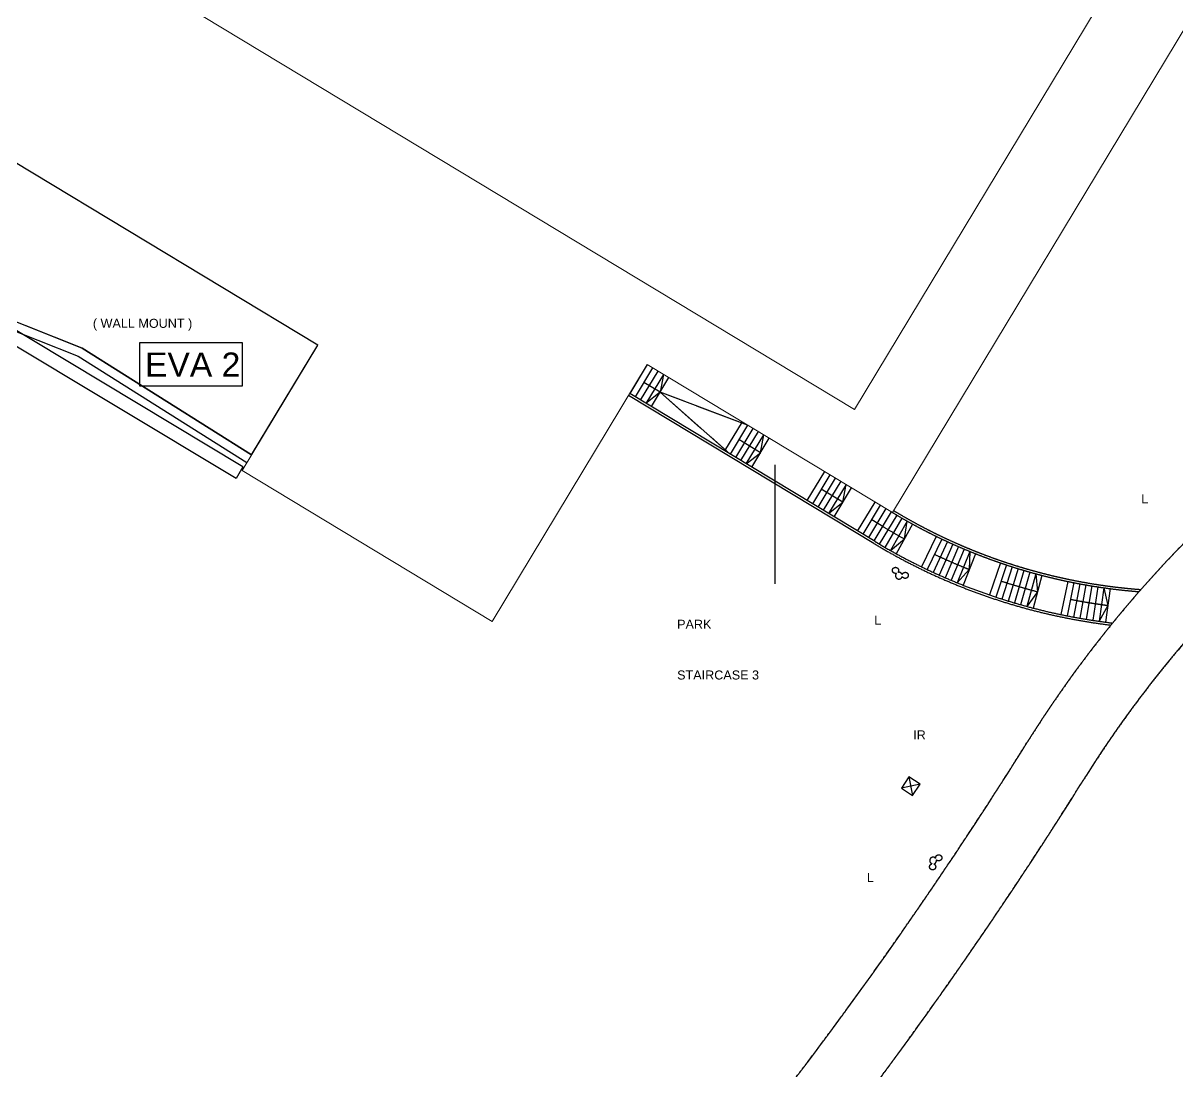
# Model space of a CAD drawing. Header units: millimetres. Extents: x 833576263 to 1668046980, y 817519639 to 1636103653.
# Drawn here: x 834132493 to 834183648, y 817827725 to 817874193 of the extents above; entities that cross this region are included whole.
import ezdxf

# ---------------------------------------------------------------- set-up
doc = ezdxf.new("R2010")
doc.units = ezdxf.units.MM
doc.header["$LTSCALE"] = 100
doc.header["$MEASUREMENT"] = 0
for name, pattern in [('C160$0$DASHED', [19.05, 12.7, -6.35]), ('C160$0$Hidden', [9.525, 6.35, -3.175]), ('R_WKCD_PARK$0$IMPORT-ACAD_ISO02W100 _3_', [30, 24, -6])]:
    doc.linetypes.add(name, pattern=pattern)
doc.layers.get('Defpoints').update_dxf_attribs({"color": 170})
for name, color, linetype in [('C160$0$+C160', 6, 'C160$0$Hidden'), ('C160$0$EVA', 1, 'C160$0$DASHED'), ('R_site$0$000-structure-b', 3, 'Continuous'), ('R_Text for GBP from DLN$0$base plan(mm)$0$DLN040__', 7, 'Continuous'), ('R_Text for GBP from DLN$0$programme(mm)$0$DLN040_1', 7, 'Continuous'), ('T-TITL', 7, 'Continuous'), ('X-REF', 7, 'Continuous')]:
    doc.layers.add(name, color=color, linetype=linetype)
for name, color, linetype, lineweight in [('R_P_LG$0$RDA5803', 1, 'Continuous', 20), ('R_site$0$000-Architecture boundary', 2, 'Continuous', 0), ('R_WKCD_PARK$0$PAV-ramp_stairs-b', 10, 'Continuous', 13), ('R_WKCD_PARK$0$PAV-ramp_stairs-l', 130, 'R_WKCD_PARK$0$IMPORT-ACAD_ISO02W100 _3_', 25), ('R_WKCD_PARK$0$PAV-secondary path-b', 6, 'Continuous', 18)]:
    doc.layers.add(name, color=color, linetype=linetype, lineweight=lineweight)
doc.styles.add('R_Text for GBP from DLN$0$base plan(mm)$0$Standard', font='arial.ttf')
doc.styles.add('R_Text for GBP from DLN$0$base plan(mm)$0$SWIS721 LT', font='swiss.ttf')
doc.styles.add('R_Text for GBP from DLN$0$programme (M)$0$programme$0$SWIS721 LT', font='swiss.ttf')
doc.styles.add('R_Text for GBP from DLN$0$programme(mm)$0$SWIS721 LT', font='swiss.ttf')
doc.dimstyles.new('R_Text for GBP from DLN$0$base plan(mm)$0$Standard', dxfattribs={"dimtxt": 0.35, "dimasz": 0.2, "dimexe": 0.2, "dimexo": 0.2, "dimgap": 0.09, "dimtad": 0, "dimtoh": 1, "dimdec": 4, "dimzin": 0, "dimdsep": 46, "dimtxsty": 'R_Text for GBP from DLN$0$base plan(mm)$0$Standard', "dimcen": 0.09, "dimadec": 0, "dimazin": 0, "dimtfac": 1, "dimtdec": 4, "dimtofl": 0, "dimtmove": 0, "dimatfit": 3, "dimfxl": 1, "dimtolj": 1, "dimtzin": 0, "dimarcsym": 0})

# ---------------------------------------------------------------- blocks, each defined once
blk = doc.blocks.new('R_site$0$architecture 2')
at = {"layer": 'R_site$0$000-Architecture boundary', "color": 3}
blk.add_lwpolyline([(834194.162, 817888.988), (834185.458, 817874.56), (834184.649, 817875.049), (834171.038, 817852.487), (834160.163, 817859.047), (834153.293, 817847.659), (834142.204, 817854.348), (834145.562, 817859.914), (834129.798, 817869.425), (834120.431, 817875.075), (834124.409, 817881.668), (834148.481, 817921.57), (834160.039, 817914.597), (834161.929, 817913.456), (834168.739, 817909.348), (834170.058, 817908.552), (834194.419, 817893.856), (834192.197, 817890.174)], close=True, dxfattribs=at)
at = {"layer": 'R_site$0$000-Architecture boundary'}
for points in [[(834190.309, 817896.335), (834183.903, 817885.718), (834185.038, 817885.033), (834182.119, 817880.195), (834182.997, 817879.666), (834169.359, 817857.061), (834125.52, 817883.509), (834145.149, 817916.047), (834166.727, 817903.029), (834170.058, 817908.552)], [(834182.997, 817879.666), (834169.359, 817857.061), (834125.52, 817883.509), (834139.157, 817906.114)]]:
    blk.add_lwpolyline(points, close=True, dxfattribs=at)
at = {"layer": 'R_site$0$000-structure-b'}
for p, q in [((834135.114, 817859.776), (834129.746, 817861.915)), ((834129.597, 817861.543), (834134.931, 817859.418)), ((834142.622, 817855.048), (834135.114, 817859.776)), ((834134.931, 817859.418), (834142.409, 817854.709))]:
    blk.add_line(p, q, dxfattribs=at)
blk = doc.blocks.new('R_site')
at = {"xscale": 1000, "yscale": 1000, "zscale": 1000}
blk.add_blockref('R_site$0$architecture 2', (0, 0), dxfattribs=at)
blk = doc.blocks.new('R_WKCD_PARK$0$R_WKCD_PARK_F0_dwg_sss-6026339-LG_F _5_000 Mpd_')
at = {"layer": 'R_WKCD_PARK$0$PAV-ramp_stairs-b'}
blk.add_line((0, -0.75), (0, 0.75), dxfattribs=at)
blk = doc.blocks.new('R_WKCD_PARK')
at = {"layer": 'Defpoints'}
blk.add_lwpolyline([(834183667, 817774781, -0.09515), (834076628, 817781650, -0.220431), (834063432, 817792491, -0.264689), (834064805, 817812539, -0.098357), (834067029, 817814779, 0.140841), (834072196, 817820936), (834089614, 817860110, -0.147837), (834100578, 817872816, -0.410901), (834111707, 817870393, 0.031692), (834114287, 817866928, 0.252242), (834125770, 817862431, -0.125686), (834129746, 817861915), (834135114, 817859776), (834142622, 817855048), (834145562, 817859914), (834128702, 817870086, -0.390962), (834117887, 817872026, -0.013137), (834117027, 817873227, -0.385183), (834118544, 817883988, 0.012387)], format="xyb", dxfattribs=at)
at = {"layer": 'R_WKCD_PARK$0$PAV-ramp_stairs-b'}
for p, q in [((834160163, 817859047), (834159388, 817857763)), ((834160403, 817858902), (834159628, 817857618)), ((834159868, 817857473), (834160643, 817858758)), ((834160882, 817858613), (834160108, 817857329)), ((834160347, 817857184), (834161122, 817858468)), ((834164372, 817856508), (834163597, 817855223)), ((834164612, 817856363), (834163837, 817855079)), ((834164852, 817856218), (834164077, 817854934)), ((834164317, 817854789), (834165092, 817856074)), ((834164556, 817854645), (834165331, 817855929)), ((834164796, 817854500), (834165571, 817855784)), ((834168022, 817854306), (834167247, 817853021)), ((834168262, 817854161), (834167487, 817852877)), ((834168502, 817854016), (834167727, 817852732)), ((834168742, 817853872), (834167967, 817852587)), ((834168981, 817853727), (834168206, 817852443)), ((834168446, 817852298), (834169221, 817853582)), ((834169491, 817851668), (834170266, 817852952)), ((834169731, 817851523), (834170505, 817852808)), ((834170745, 817852663), (834169970, 817851379)), ((834170985, 817852518), (834170210, 817851234)), ((834171225, 817852374), (834170450, 817851089))]:
    blk.add_line(p, q, dxfattribs=at)
at = {"layer": 'R_WKCD_PARK$0$PAV-ramp_stairs-l'}
for p, q in [((834160735, 817857826), (834163837, 817855079)), ((834165184, 817855142), (834165331, 817855929)), ((834168834, 817852940), (834168981, 817853727)), ((834170650, 817851844), (834170118, 817852165))]:
    blk.add_line(p, q, dxfattribs=at)
at = {"layer": 'R_WKCD_PARK$0$PAV-ramp_stairs-l', "flags": 128}
for points in [[(834164612, 817856363), (834160735, 817857826), (834160016, 817858260)], [(834160882, 817858613), (834160735, 817857826), (834160108, 817857329)], [(834164556, 817854645), (834165184, 817855142), (834164225, 817855721)], [(834168206, 817852443), (834168834, 817852940), (834167875, 817853519)], [(834170955, 817850799), (834171567, 817851316), (834171690, 817852106)], [(834174468, 817850762), (834174443, 817849964), (834173899, 817849374)], [(834177390, 817849772), (834177464, 817848976), (834176997, 817848324)], [(834180412, 817849150), (834180584, 817848370), (834180201, 817847665)]]:
    blk.add_lwpolyline(points, dxfattribs=at)
at = {"layer": 'R_WKCD_PARK$0$PAV-ramp_stairs-l'}
for start, end in [(238.8976, 241.2593), (244.6061, 248.3543), (251.7012, 255.4494), (258.7963, 262.5445)]:
    blk.add_arc((834183916, 817873833), 25681, start, end, dxfattribs=at)
at = {"layer": 'R_WKCD_PARK$0$PAV-secondary path-b'}
for p, q in [((834170211, 817851117), (834159337, 817857677)), ((834170263, 817851202), (834159388, 817857763))]:
    blk.add_line(p, q, dxfattribs=at)
for centre, radius, start, end in [((834221374, 817814542), 52331, 103.3667, 148.0058), ((834221374, 817814542), 49331, 92.4173, 148.0058), ((834183916, 817873833), 24831, 238.8976, 265.6971), ((834183916, 817873833), 24931, 238.8976, 265.5246), ((834183916, 817873833), 26531, 238.8976, 263.0859), ((834183916, 817873833), 26431, 238.8976, 263.2224), ((834008416, 817947582), 198768, 323.04438, 328.00583), ((834137931, 817850143), 36693, 195.2745, 323.0444), ((834008416, 817947582), 201768, 323.04438, 328.00583)]:
    blk.add_arc(centre, radius, start, end, dxfattribs=at)
for p, xscale, yscale, zscale, rotation in [((834171079, 817851591), 999.9999999999897, 999.9999999999897, 999.9999999999897, 150.0098692439963), ((834171323, 817851452), 1000.000000000001, 1000.000000000001, 1000.000000000001, 150.634569413384), ((834171567, 817851316), 999.9999999999872, 999.9999999999872, 999.9999999999872, 151.2592695827718), ((834172651, 817850755), 1000, 1000, 1000, 153.9814334985816), ((834172903, 817850634), 999.9999999999986, 999.9999999999986, 999.9999999999986, 154.606133651392), ((834173157, 817850515), 1000, 1000, 1000, 155.2308338207782), ((834173412, 817850399), 999.9999999999969, 999.9999999999969, 999.9999999999969, 155.8555339901643), ((834173668, 817850286), 1000.000000000015, 1000.000000000015, 1000.000000000015, 156.4802341595505), ((834173925, 817850176), 999.9999999999844, 999.9999999999844, 999.9999999999844, 157.1049343289367), ((834174184, 817850068), 1000, 1000, 1000, 157.7296344983228), ((834174443, 817849964), 1000, 1000, 1000, 158.354334667709), ((834175588, 817849541), 1000, 1000, 1000, 161.0764985689031), ((834175853, 817849451), 1000.000000000001, 1000.000000000001, 1000.000000000001, 161.7011987391942), ((834176119, 817849365), 999.9999999999998, 999.9999999999998, 999.9999999999998, 162.3258989085795), ((834176386, 817849281), 999.9999999999999, 999.9999999999999, 999.9999999999999, 162.9505990779647), ((834176655, 817849201), 1000.000000000001, 1000.000000000001, 1000.000000000001, 163.57529924735), ((834176924, 817849123), 1000, 1000, 1000, 164.1999994167354), ((834177193, 817849048), 999.9999999999995, 999.9999999999995, 999.9999999999995, 164.8246995861207), ((834177464, 817848976), 999.9999999999984, 999.9999999999984, 999.9999999999984, 165.4493997555059), ((834178652, 817848698), 999.9999999999872, 999.9999999999872, 999.9999999999872, 168.1715636423036), ((834178926, 817848642), 1000, 1000, 1000, 168.7962638284585), ((834179201, 817848589), 999.999999999996, 999.999999999996, 999.999999999996, 169.4209639978427), ((834179477, 817848539), 999.999999999987, 999.999999999987, 999.999999999987, 170.0456641672269), ((834179753, 817848492), 999.9999999999993, 999.9999999999993, 999.9999999999993, 170.6703643366111), ((834180029, 817848448), 1000.000000000001, 1000.000000000001, 1000.000000000001, 171.2950645059952), ((834180306, 817848408), 999.9999999999937, 999.9999999999937, 999.9999999999937, 171.9197646753794), ((834180584, 817848370), 999.9999999999914, 999.9999999999914, 999.9999999999914, 172.5444648447635)]:
    blk.add_blockref('R_WKCD_PARK$0$R_WKCD_PARK_F0_dwg_sss-6026339-LG_F _5_000 Mpd_', p, dxfattribs=dict(xscale=xscale, yscale=yscale, zscale=zscale, rotation=rotation))
blk = doc.blocks.new('R_P_LG')
at = {"layer": 'R_P_LG$0$RDA5803'}
blk.add_lwpolyline([(834183666.729, 817774780.7109, -0.095150065), (834076628.2291, 817781649.9506, -0.220430541), (834063432.364, 817792490.8935, -0.2646892807), (834064805.311, 817812539.3987, -0.0983572146), (834067029.4433, 817814778.8374, 0.1408408976), (834072196.345, 817820935.5122), (834089614.1981, 817860110.2634, -0.1478366909), (834100577.8317, 817872816.296, -0.4109005282), (834111707.1207, 817870392.8812, 0.031691708), (834114287.1147, 817866927.814, 0.2522417272), (834125770.0064, 817862431.157, -0.1256855543), (834129745.5165, 817861914.9436), (834135113.5119, 817859775.9643), (834142622.3979, 817855047.5612), (834145562.149, 817859914.092), (834128702.0772, 817870085.6929, -0.3909616488), (834117887.1336, 817872026.3361, -0.013137308), (834117026.993, 817873227.1241, -0.3851828251), (834118543.6819, 817883988.3187, 0.0123866448)], format="xyb", dxfattribs=at)
blk = doc.blocks.new('C160')
at = {"layer": 'C160$0$+C160'}
for p, q in [((834142.242, 817854.515), (834130.899, 817861.331)), ((834141.933, 817854.001), (834130.59, 817860.817)), ((834160.163, 817859.047), (834159.388, 817857.763)), ((834160.403, 817858.902), (834159.628, 817857.618)), ((834159.868, 817857.473), (834160.643, 817858.758)), ((834160.882, 817858.613), (834160.108, 817857.329)), ((834160.347, 817857.184), (834161.122, 817858.468)), ((834164.372, 817856.508), (834163.597, 817855.223)), ((834164.612, 817856.363), (834163.837, 817855.079)), ((834164.852, 817856.218), (834164.077, 817854.934)), ((834165.184, 817855.142), (834164.225, 817855.721)), ((834164.317, 817854.789), (834165.092, 817856.074)), ((834164.556, 817854.645), (834165.331, 817855.929)), ((834164.796, 817854.5), (834165.571, 817855.784)), ((834142.242, 817854.515), (834141.933, 817854.001)), ((834168.022, 817854.306), (834167.247, 817853.021)), ((834168.262, 817854.161), (834167.487, 817852.877)), ((834168.502, 817854.016), (834167.727, 817852.732)), ((834168.742, 817853.872), (834167.967, 817852.587)), ((834168.981, 817853.727), (834168.206, 817852.443)), ((834168.446, 817852.298), (834169.221, 817853.582)), ((834168.834, 817852.94), (834167.875, 817853.519)), ((834169.491, 817851.668), (834170.266, 817852.952)), ((834169.731, 817851.523), (834170.505, 817852.808)), ((834170.745, 817852.663), (834169.97, 817851.379)), ((834170.985, 817852.518), (834170.21, 817851.234)), ((834171.225, 817852.374), (834170.45, 817851.089)), ((834171.454, 817852.241), (834170.705, 817850.941)), ((834171.69, 817852.106), (834170.955, 817850.799)), ((834171.928, 817851.974), (834171.207, 817850.659)), ((834172.98, 817851.429), (834172.322, 817850.081)), ((834173.225, 817851.311), (834172.581, 817849.956)), ((834173.471, 817851.196), (834172.842, 817849.834)), ((834173.718, 817851.084), (834173.105, 817849.715)), ((834173.967, 817850.974), (834173.368, 817849.598)), ((834174.217, 817850.867), (834173.633, 817849.485)), ((834174.468, 817850.762), (834173.899, 817849.374)), ((834174.72, 817850.661), (834174.167, 817849.266)), ((834175.831, 817850.25), (834175.344, 817848.831)), ((834176.088, 817850.163), (834175.617, 817848.739)), ((834176.347, 817850.079), (834175.892, 817848.65)), ((834176.606, 817849.998), (834176.167, 817848.564)), ((834176.867, 817849.92), (834176.443, 817848.481)), ((834177.128, 817849.845), (834176.719, 817848.401)), ((834177.39, 817849.772), (834176.997, 817848.324)), ((834177.653, 817849.702), (834177.276, 817848.25)), ((834178.806, 817849.432), (834178.498, 817847.964)), ((834179.072, 817849.378), (834178.781, 817847.906)), ((834179.339, 817849.326), (834179.064, 817847.852)), ((834179.606, 817849.278), (834179.347, 817847.801)), ((834179.874, 817849.232), (834179.631, 817847.752)), ((834180.143, 817849.19), (834179.916, 817847.707)), ((834180.412, 817849.15), (834180.201, 817847.665)), ((834180.681, 817849.113), (834180.486, 817847.626)), ((834171.76, 817840.766), (834171.932, 817839.936)), ((834172.261, 817840.437), (834171.431, 817840.265))]:
    blk.add_line(p, q, dxfattribs=at)
for points in [[(834102.535, 817840.477, 0.623474), (834167.252, 817828.084, 0.021652), (834176.992, 817842.268, -0.197276), (834209.276, 817865.455, 0.286472)], [(834219.294, 817863.829, 0.247422), (834179.536, 817840.679, -0.021652), (834169.65, 817826.28, -0.19446), (834144.159, 817810.942, 0.544039), (834142.799, 817807.871, 0.408), (834195.016, 817796.4, 0.06491)], [(834180.722, 817847.496, -0.105935), (834170.211, 817851.117), (834159.337, 817857.677)], [(834180.797, 817847.587, -0.106537), (834170.263, 817851.202), (834159.388, 817857.763)], [(834171.089, 817852.572, 0.117471), (834182.053, 817849.073, 0.117471)], [(834171.567, 817851.316, -0.010305), (834170.65, 817851.844), (834170.118, 817852.165)], [(834181.971, 817848.979, -0.116708), (834171.038, 817852.487)], [(834174.443, 817849.964, -0.016356), (834172.903, 817850.634, -0.016356)], [(834177.464, 817848.976, -0.016356), (834175.853, 817849.451, -0.016356)], [(834180.584, 817848.37, -0.016356), (834178.926, 817848.642, -0.016356)]]:
    blk.add_lwpolyline(points, format="xyb", dxfattribs=at)
for points in [[(834160.735, 817857.826), (834160.016, 817858.26)], [(834160.882, 817858.613), (834160.735, 817857.826), (834160.108, 817857.329)], [(834164.612, 817856.363), (834160.735, 817857.826), (834163.837, 817855.079)], [(834164.556, 817854.645), (834165.184, 817855.142), (834165.331, 817855.929)], [(834168.206, 817852.443), (834168.834, 817852.94), (834168.981, 817853.727)], [(834170.955, 817850.799), (834171.567, 817851.316), (834171.69, 817852.106)], [(834174.468, 817850.762), (834174.443, 817849.964), (834173.899, 817849.374)], [(834177.39, 817849.772), (834177.464, 817848.976), (834176.997, 817848.324)], [(834180.412, 817849.15), (834180.584, 817848.37), (834180.201, 817847.665)]]:
    blk.add_lwpolyline(points, dxfattribs=at)
blk.add_lwpolyline([(834171.932, 817839.936), (834172.261, 817840.437), (834171.76, 817840.766), (834171.431, 817840.265)], close=True, dxfattribs=at)
for centre, start, end in [((834171.322, 817849.687), 137.8375, 348.0784), ((834171.322, 817849.687), 17.8375, 108.0784), ((834172.837, 817837.053), 40.958, 251.1988), ((834172.837, 817837.053), 280.958, 11.1988)]:
    blk.add_arc(centre, 0.15, start, end, dxfattribs=at)
for points in [[(834171.199, 817849.79), (834171.145, 817849.778), (834171.088, 817849.8), (834171.056, 817849.848), (834171.015, 817849.911), (834171.033, 817849.995), (834171.096, 817850.036), (834171.159, 817850.077), (834171.243, 817850.059), (834171.284, 817849.996), (834171.315, 817849.947), (834171.312, 817849.885), (834171.279, 817849.841)], [(834171.473, 817849.742), (834171.49, 817849.795), (834171.537, 817849.834), (834171.595, 817849.837), (834171.67, 817849.841), (834171.734, 817849.783), (834171.738, 817849.708), (834171.742, 817849.634), (834171.684, 817849.57), (834171.609, 817849.566), (834171.551, 817849.563), (834171.5, 817849.597), (834171.478, 817849.648)], [(834172.954, 817837.163), (834172.948, 817837.218), (834172.977, 817837.273), (834173.029, 817837.298), (834173.096, 817837.331), (834173.178, 817837.303), (834173.211, 817837.236), (834173.244, 817837.169), (834173.216, 817837.087), (834173.148, 817837.055), (834173.096, 817837.029), (834173.035, 817837.04), (834172.995, 817837.078)], [(834172.874, 817836.897), (834172.924, 817836.874), (834172.957, 817836.822), (834172.953, 817836.764), (834172.948, 817836.689), (834172.883, 817836.633), (834172.808, 817836.638), (834172.734, 817836.643), (834172.677, 817836.708), (834172.682, 817836.783), (834172.686, 817836.841), (834172.726, 817836.888), (834172.779, 817836.904)]]:
    blk.add_open_spline(points, degree=3, knots=[0, 0, 0, 0, 1, 1, 1, 2, 2, 2, 3, 3, 3, 4, 4, 4, 4], dxfattribs=at)
at = {"layer": 'C160$0$EVA', "flags": 128}
blk.add_lwpolyline([(834128.317, 818030.08, -0.145844), (834116.042, 818026.421), (834088.573, 818026.421, 0.016359), (834087.2, 818026.376, 0.046979), (834021.54, 818015.826, -0.056187), (833969.364, 818008.422, 0.405705), (833955.668, 817994.334), (833955.618, 817879.824), (833955.722, 817865.438), (833956.59, 817853.63, 0.118446), (833959.114, 817845.73, 0.022563), (833976.131, 817820.318, 0.150268), (833991.721, 817808.776, 0.0852), (834018.736, 817804.167, 0.061119), (834043.876, 817807.277, -0.46092), (834055.521, 817798.987, 0.31719), (834075.122, 817775.842, 0.09515), (834184.419, 817768.828, 0.2774), (834239.09, 817811.861), (834242.392, 817820.559, -0.510377), (834255.055, 817823.984), (834260.246, 817819.79, 0.373727), (834277.287, 817820.398, -0.373727), (834287.905, 817820.777), (834291.644, 817817.756), (834296.232, 817823.434), (834292.655, 817826.325, -0.414214), (834291.445, 817837.716), (834332.502, 817888.525, -0.350062), (834342.367, 817890.708, 0.102667), (834400.842, 817875.706, 0.100957), (834409.137, 817876.999), (834444.015, 817889.966, 0.332678), (834453.167, 817904.166), (834452.857, 817908.595, -0.155717), (834454.024, 817913.381), (834445.783, 817911.703, -0.115419), (834446.872, 817908.177), (834447.182, 817903.747, -0.332678), (834441.924, 817895.59), (834407.046, 817882.623, -0.100957), (834401.121, 817881.699, -0.051411), (834372.209, 817886.047), (834379.39, 817889.501, 0.162917), (834396.595, 817906.227), (834392.123, 817910.781, -0.179073), (834376.789, 817894.908), (834366.567, 817889.991, -0.199372), (834360.364, 817889.652, -0.049629), (834334.8, 817901.625), (834322.119, 817909.179), (834319.048, 817904.024), (834323.346, 817901.465, -0.45655), (834325.501, 817889.415), (834274.553, 817826.357, -0.414214), (834263.162, 817825.148), (834259.846, 817827.828, -0.2375), (834248.727, 817852.408, -0.000008), (834248.76, 817853.209), (834242.765, 817853.459, 0.000008), (834242.732, 817852.657, 0.098884), (834244.917, 817838.726, -0.341761), (834241.931, 817829.272, 0.151594), (834236.782, 817822.688), (834233.48, 817813.99, -0.2774), (834183.667, 817774.781, -0.09515), (834076.628, 817781.65, -0.220431), (834063.432, 817792.491, -0.264689), (834064.805, 817812.539, -0.098357), (834067.029, 817814.779, 0.140841), (834072.196, 817820.936), (834089.614, 817860.11, -0.147837), (834100.578, 817872.816, -0.410901), (834111.707, 817870.393, 0.031692), (834114.287, 817866.928, 0.252242), (834125.77, 817862.431, -0.125686), (834129.746, 817861.915), (834135.114, 817859.776), (834142.622, 817855.048), (834145.562, 817859.914), (834128.702, 817870.086, -0.390962), (834117.887, 817872.026, -0.013137), (834117.027, 817873.227, -0.385183), (834118.544, 817883.988, 0.012387), (834120.815, 817885.981, 0.008404), (834123.055, 817888.118), (834117.142, 817894.113, -0.038497), (834096.207, 817877.116, 0.137723), (834084.132, 817862.548), (834066.714, 817823.373, -0.191803), (834062.187, 817818.953), (834051.762, 817814.614, -0.446391), (834035.637, 817822.309, 0.118164), (834032.365, 817828.01), (834034.386, 817830.321), (834031.649, 817832.687, -0.153015), (834020.841, 817838.946), (834021.04, 817839.146), (834020.346, 817839.938), (834020.139, 817839.748, -0.076925), (834016.885, 817845.319), (834013.267, 817848.405), (834007.454, 817841.536, -0.399413), (834008.806, 817824.317), (834007.069, 817822.176), (834011.728, 817818.395), (834015.819, 817823.438, -1.550619), (834022.422, 817810.24, -0.009421), (834018.731, 817810.167, -0.052259), (834003.179, 817811.781, -0.032796), (833993.716, 817814.435, -0.150265), (833980.961, 817823.878, -0.022565), (833964.244, 817848.84, -0.118446), (833962.574, 817854.07), (833961.721, 817865.68), (833961.618, 817879.845), (833961.668, 817994.332, -0.405705), (833969.536, 818002.425, 0.056187), (834023.043, 818010.017, -0.046979), (834087.592, 818020.389, -0.016359), (834088.573, 818020.421), (834116.042, 818020.421, 0.146696), (834131.681, 818025.11, -0.021313), (834130.797, 818030.541, -0.021313)], format="xyb", dxfattribs=at)
blk = doc.blocks.new('R_Text for GBP from DLN')
at = {"color": 4, "lineweight": 30}
blk.add_lwpolyline([(834137666, 817860029), (834142202, 817860029), (834142202, 817858085), (834137666, 817858085)], close=True, dxfattribs=at)
at = {"color": 4, "lineweight": 30, "style": 'R_Text for GBP from DLN$0$programme (M)$0$programme$0$SWIS721 LT'}
blk.add_text('EVA 2', height=1067, dxfattribs=at).set_placement((834137899, 817858517))
at = {"layer": 'R_Text for GBP from DLN$0$base plan(mm)$0$DLN040__', "style": 'R_Text for GBP from DLN$0$base plan(mm)$0$SWIS721 LT'}
for s, p in [('( WALL MOUNT )', (834135587, 817860678)), ('L', (834182068, 817852897)), ('L', (834170230, 817847514, 6971)), ('IR', (834171955, 817842427)), ('L', (834169899, 817836097))]:
    blk.add_text(s, height=400, dxfattribs=at).set_placement(p)
at = {"layer": 'R_Text for GBP from DLN$0$programme(mm)$0$DLN040_1', "style": 'R_Text for GBP from DLN$0$programme(mm)$0$SWIS721 LT'}
for s, p in [('PARK', (834161490, 817847333)), ('STAIRCASE 3', (834161490, 817845083))]:
    blk.add_text(s, height=400, dxfattribs=at).set_placement(p)
at = {"layer": 'R_Text for GBP from DLN$0$base plan(mm)$0$DLN040__', "color": 1}
blk.add_leader([(834165821, 817854606), (834165821, 817849327)], dimstyle='R_Text for GBP from DLN$0$base plan(mm)$0$Standard', override={"dimasz": 0.75}, dxfattribs=at)

msp = doc.modelspace()

# ---------------------------------------------------------------- block references
at = {"layer": 'X-REF'}
msp.add_blockref('R_site', (0, 0), dxfattribs=at)

# ---------------------------------------------------------------- next in the draw order: block references
msp.add_blockref('R_WKCD_PARK', (0, 0), dxfattribs=at)

# ---------------------------------------------------------------- next in the draw order: block references
at = {"layer": 'X-REF', "xscale": 1000, "yscale": 1000, "zscale": 1000}
msp.add_blockref('C160', (0, 0), dxfattribs=at)

# ---------------------------------------------------------------- next in the draw order: block references
at = {"layer": 'T-TITL'}
msp.add_blockref('R_Text for GBP from DLN', (0, 0), dxfattribs=at)
at = {"layer": 'X-REF'}
for name in ['R_P_LG', 'R_Text for GBP from DLN']:
    msp.add_blockref(name, (0, 0), dxfattribs=at)

doc.saveas('drawing.dxf')
